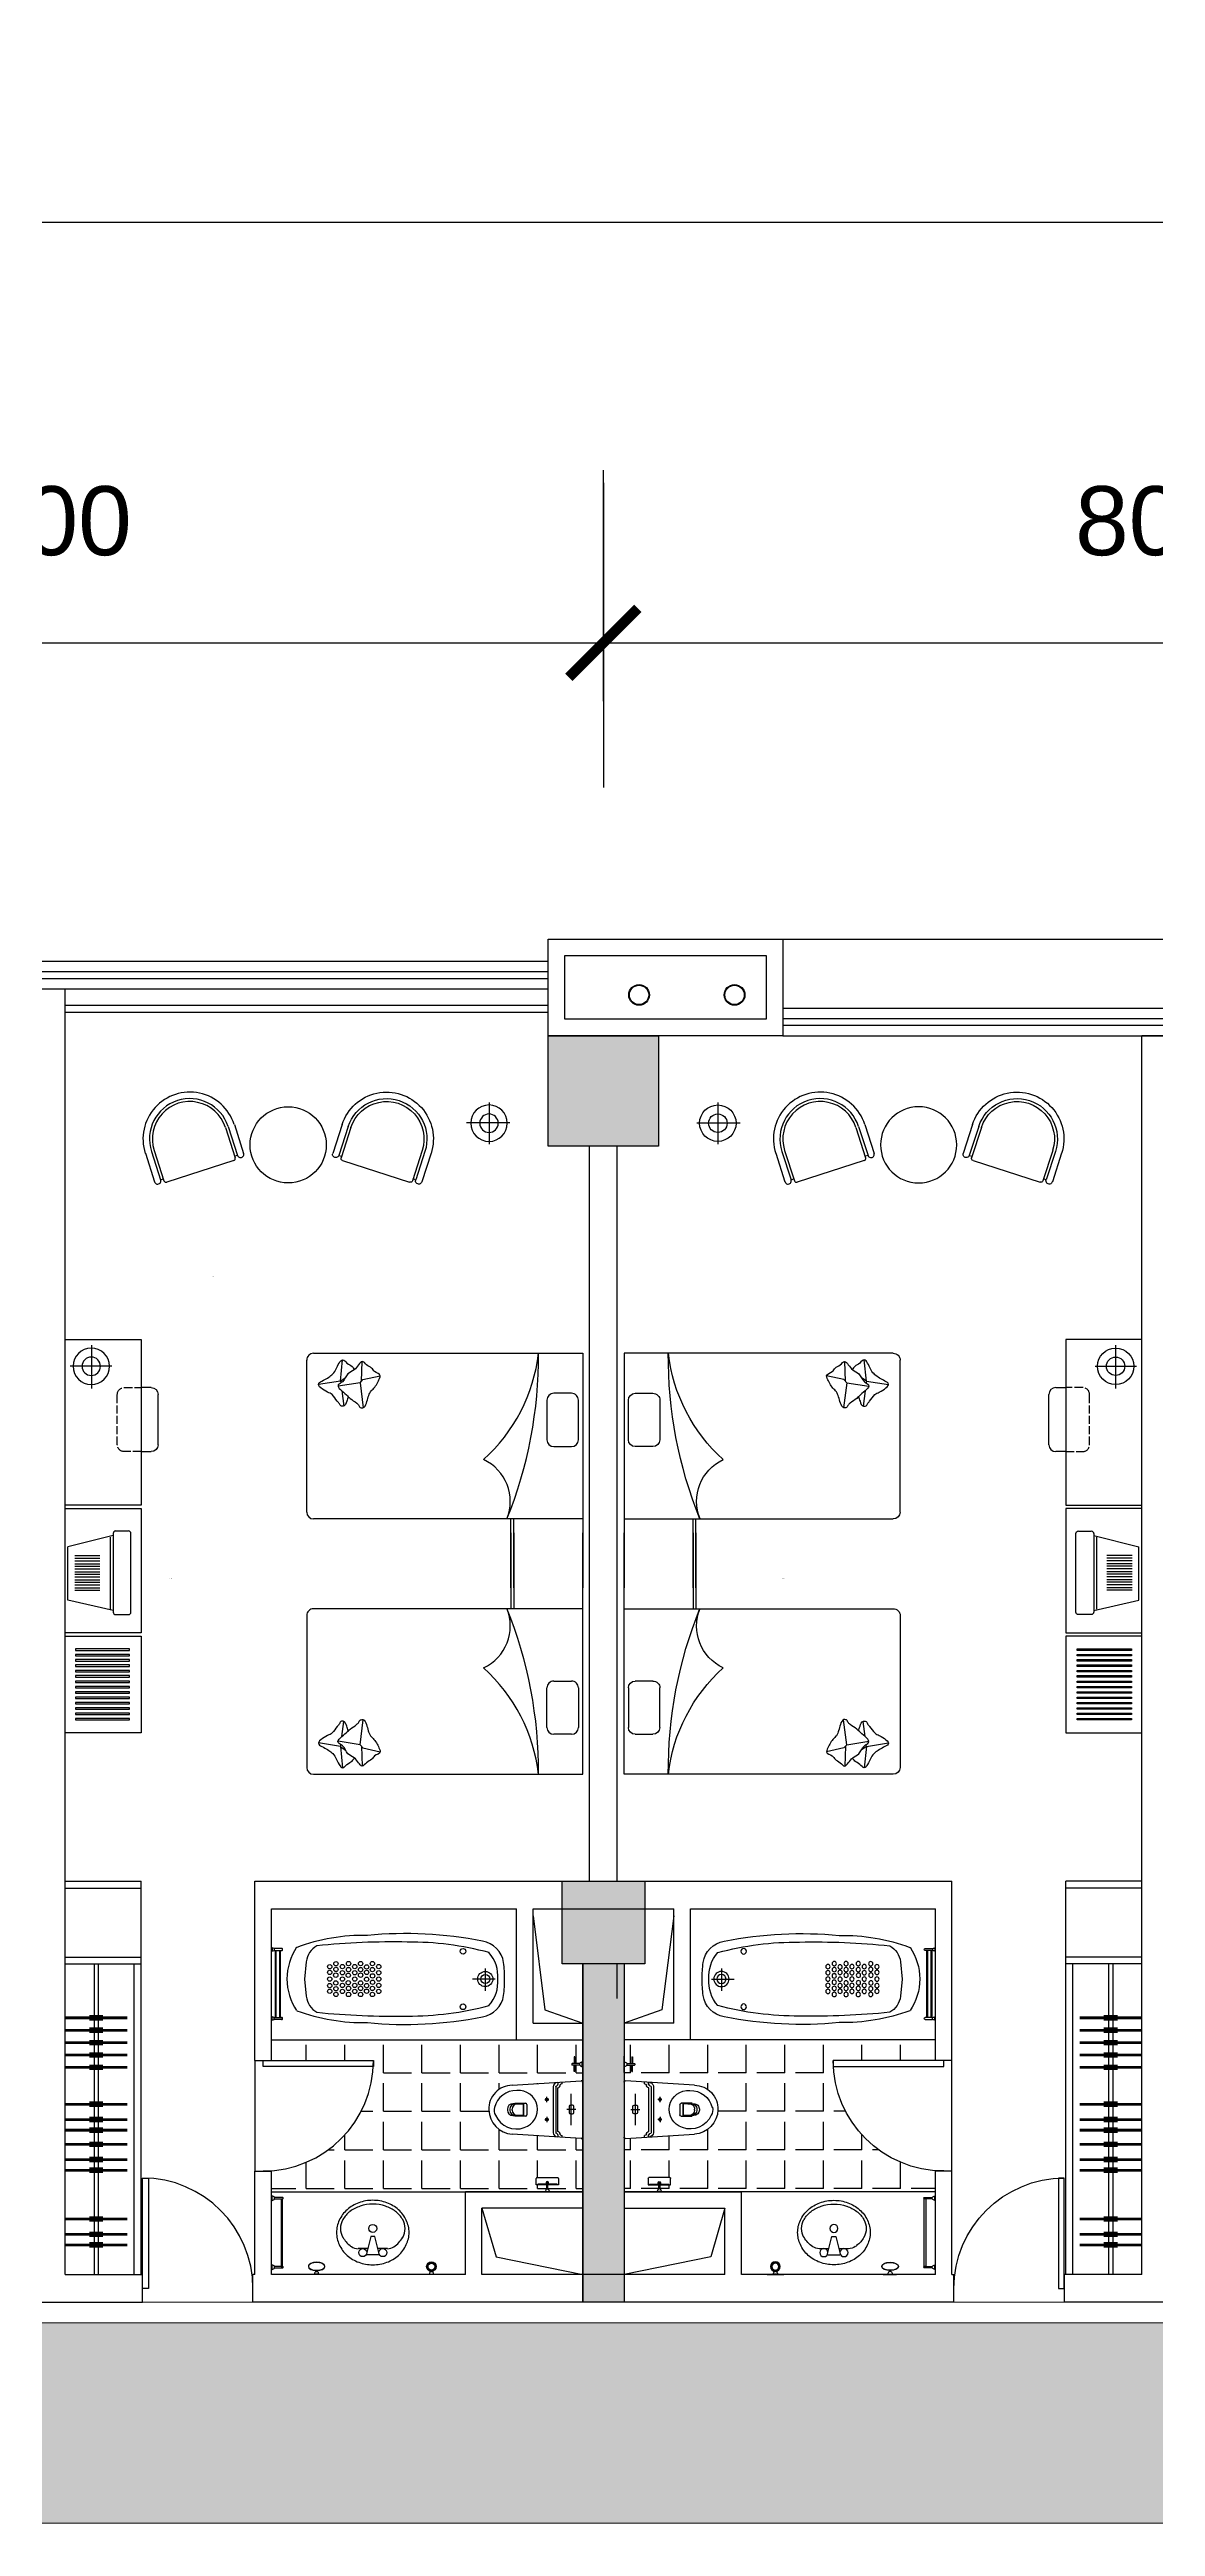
# Model space of a CAD drawing. Header units: centimetres. Extents: x 8510 to 15034, y -974 to 2536.
# Drawn here: x 10089 to 10891, y 742 to 2536 of the extents above; entities that cross this region are included whole.
import ezdxf

# ---------------------------------------------------------------- set-up
doc = ezdxf.new("R2010")
doc.units = ezdxf.units.CM
doc.header["$PDMODE"] = 35
doc.header["$PDSIZE"] = -2
doc.linetypes.add('ACAD_ISO02W100', pattern=[15, 12, -3])
for name, color, linetype in [('5', 5, 'Continuous'), ('AXIS', 3, 'Continuous'), ('BH', 3, 'Continuous'), ('DEBAN', 8, 'Continuous'), ('P5', 5, 'Continuous'), ('楼梯', 6, 'Continuous'), ('灰', 8, 'Continuous'), ('窗线', 2, 'Continuous'), ('轴线', 1, 'Continuous')]:
    doc.layers.add(name, color=color, linetype=linetype)
doc.layers.add('图层1', color=8, linetype='Continuous', lineweight=5)
doc.layers.add('家具', color=6, linetype='Continuous', lineweight=9)
doc.styles.get("Standard").update_dxf_attribs({"font": 'arial.ttf'})
doc.styles.add('文3.5', font='', dxfattribs={"height": 3.5})
doc.styles.get('文3.5').set_extended_font_data('PMingLiU')
doc.dimstyles.new('副本A3', dxfattribs={"dimscale": 100, "dimtxt": 2.5, "dimasz": 2.5, "dimexe": 1.25, "dimexo": 0.625, "dimtad": 1, "dimdec": 0, "dimtxsty": 'Standard', "dimblk": 'ARCHTICK', "dimcen": 2.5, "dimclrd": 2, "dimclre": 2, "dimclrt": 3, "dimadec": 0, "dimazin": 0, "dimtfac": 1, "dimtdec": 0, "dimtmove": 2, "dimatfit": 3, "dimldrblk": 'DOT', "dimfxl": 1, "dimarcsym": 0})

# ---------------------------------------------------------------- blocks, each defined once
blk = doc.blocks.new('16')
at = {"layer": 'P5'}
for p, q in [((-328680, -96435), (-328680, -98385)), ((-327530, -96385), (-328630, -96385)), ((-328478, -96630), (-328453, -96470)), ((-327480, -98385), (-327480, -96435)), ((-326830, -98385), (-326830, -96435)), ((-326780, -96385), (-325680, -96385)), ((-325831, -96630), (-325856, -96470)), ((-325630, -96435), (-325630, -98385)), ((-328478, -96630), (-328632, -96645)), ((-328478, -96630), (-328504, -96667)), ((-328478, -96630), (-328464, -96632)), ((-328466, -96772), (-328441, -96612)), ((-328406, -96639), (-328297, -96654)), ((-325903, -96639), (-326012, -96654)), ((-325844, -96772), (-325868, -96612)), ((-325831, -96630), (-325845, -96632)), ((-325831, -96630), (-325677, -96645)), ((-325831, -96630), (-325805, -96667)), ((-328477, -96782), (-328620, -96787)), ((-328488, -96792), (-328516, -96918)), ((-328466, -96772), (-328488, -96792)), ((-328466, -96772), (-328285, -96795)), ((-325844, -96772), (-326024, -96795)), ((-325844, -96772), (-325821, -96792)), ((-325832, -96782), (-325689, -96787)), ((-325821, -96792), (-325793, -96918)), ((-326930, -97865), (-327480, -97865)), ((-326930, -97885), (-327480, -97885)), ((-327330, -97865), (-326830, -97865)), ((-327330, -97885), (-326830, -97885)), ((-328340, -98126), (-328054, -98126)), ((-325970, -98126), (-326256, -98126)), ((-328390, -98304), (-328390, -98176)), ((-328004, -98176), (-328004, -98304)), ((-326306, -98176), (-326306, -98304)), ((-325920, -98304), (-325920, -98176)), ((-328680, -98385), (-327480, -98385)), ((-328054, -98354), (-328340, -98354)), ((-327480, -98385), (-326930, -98385)), ((-326830, -98385), (-327330, -98385)), ((-325630, -98385), (-326830, -98385)), ((-326256, -98354), (-325970, -98354))]:
    blk.add_line(p, q, dxfattribs=at)
for centre, radius, start, end in [((-328630, -96435), 50, 90, 180), ((-327530, -96435), 50, 360, 90), ((-326780, -96435), 50, 90, 180), ((-325680, -96435), 50, 360, 90), ((-328816, -96855), 1217, 276.4341, 318.1692), ((-327606, -97526), 334, 204.8626, 292.3048), ((-326703, -97526), 334, 247.6952, 335.1374), ((-325493, -96855), 1217, 221.8308, 263.5659), ((-328656, -94933), 3132, 269.575, 292.0704), ((-325653, -94933), 3132, 247.9296, 270.425), ((-328340, -98176), 50, 90, 180), ((-328054, -98176), 50, 360, 90), ((-326256, -98176), 50, 90, 180), ((-325970, -98176), 50, 360, 90), ((-328340, -98304), 50, 180, 270), ((-328054, -98304), 50, 270, 0), ((-326256, -98304), 50, 180, 270), ((-325970, -98304), 50, 270, 360)]:
    blk.add_arc(centre, radius, start, end, dxfattribs=at)
for points, knots in [([(-328365, -96686), (-328354, -96683), (-328330, -96676), (-328290, -96661), (-328297, -96627), (-328318, -96621), (-328340, -96598), (-328382, -96576), (-328403, -96523), (-328454, -96442), (-328489, -96519), (-328527, -96578), (-328564, -96599), (-328603, -96615), (-328646, -96647), (-328601, -96677), (-328591, -96713), (-328569, -96725), (-328562, -96732)], [302.881499, 302.881499, 302.881499, 302.881499, 365.923862, 443.495891, 486.869509, 508.121341, 551.224987, 653.577238, 722.157956, 886.957345, 954.669001, 1080.195465, 1176.186491, 1262.393992, 1325.142437, 1396.247261, 1475.918394, 1525.343184, 1525.343184, 1525.343184, 1525.343184]), ([(-325944, -96686), (-325955, -96683), (-325979, -96676), (-326019, -96661), (-326012, -96627), (-325992, -96621), (-325970, -96598), (-325928, -96576), (-325907, -96523), (-325855, -96442), (-325821, -96519), (-325782, -96578), (-325746, -96599), (-325706, -96615), (-325663, -96647), (-325708, -96677), (-325719, -96713), (-325740, -96725), (-325747, -96732)], [302.881499, 302.881499, 302.881499, 302.881499, 365.923862, 443.495891, 486.869509, 508.121341, 551.224987, 653.577238, 722.157956, 886.957345, 954.669001, 1080.195465, 1176.186491, 1262.393992, 1325.142437, 1396.247261, 1475.918394, 1525.343184, 1525.343184, 1525.343184, 1525.343184]), ([(-325812, -96913), (-325837, -96902), (-325873, -96885), (-325908, -96844), (-325949, -96830), (-325987, -96819), (-326031, -96803), (-326024, -96768), (-326004, -96763), (-325982, -96739), (-325963, -96702), (-325919, -96665), (-325867, -96584), (-325833, -96660), (-325776, -96672), (-325753, -96732), (-325719, -96756), (-325675, -96789), (-325721, -96819), (-325731, -96856), (-325771, -96876), (-325780, -96925), (-325805, -96916), (-325812, -96913)], [0, 0, 0, 0, 81.607478, 118.566056, 158.122077, 204.917363, 248.357699, 272.646925, 284.547951, 308.685993, 366.003253, 404.408455, 496.696113, 534.614641, 604.909461, 658.664435, 706.940635, 742.079765, 781.898466, 826.514301, 858.965165, 909.229441, 928.854535, 928.854535, 928.854535, 928.854535])]:
    blk.add_open_spline(points, degree=3, knots=knots, dxfattribs=at)
blk.add_spline([(-328498, -96913), (-328427, -96872), (-328400, -96847), (-328364, -96831), (-328319, -96818), (-328284, -96792), (-328290, -96769), (-328301, -96763), (-328319, -96747), (-328352, -96700), (-328378, -96673), (-328450, -96614), (-328473, -96644), (-328531, -96684), (-328560, -96729), (-328597, -96761), (-328620, -96787), (-328596, -96819), (-328571, -96856), (-328547, -96877), (-328517, -96918), (-328498, -96913)], degree=3, dxfattribs=at)
blk = doc.blocks.new('13')
at = {"layer": '5'}
for p, q in [((-327333, -96330, 590), (-328533, -96330, 590)), ((-328533, -96330, 590), (-328533, -96880, 590)), ((-327333, -96880, 590), (-327333, -96330, 590)), ((-328490, -96521, 590), (-328176, -96521, 590)), ((-328338, -96668, 590), (-328338, -96367, 590)), ((-328533, -96880, 590), (-327333, -96880, 590)), ((-328184, -96953, 590), (-328184, -96880, 590)), ((-327720, -96880, 590), (-327720, -96953, 590)), ((-327770, -97003, 590), (-328134, -97003, 590))]:
    blk.add_line(p, q, dxfattribs=at)
at = {"layer": '5', "linetype": 'ACAD_ISO02W100', "ltscale": 5}
for p, q in [((-327770, -96708, 590), (-328134, -96708, 590)), ((-328184, -96758, 590), (-328184, -96880, 590)), ((-327720, -96880, 590), (-327720, -96758, 590))]:
    blk.add_line(p, q, dxfattribs=at)
at = {"layer": '5'}
for radius in [132, 66.8]:
    blk.add_circle((-328338, -96519, 590), radius, dxfattribs=at)
at = {"layer": '5', "linetype": 'ACAD_ISO02W100', "ltscale": 5}
for centre, start, end in [((-328134, -96758, 590), 90, 180), ((-327770, -96758, 590), 0, 90)]:
    blk.add_arc(centre, 50, start, end, dxfattribs=at)
at = {"layer": '5'}
for centre, start, end in [((-328134, -96953, 590), 180, 270), ((-327770, -96953, 590), 270, 0)]:
    blk.add_arc(centre, 50, start, end, dxfattribs=at)
blk = doc.blocks.new('14')
at = {"layer": '5'}
for p, q in [((-328466, -97350), (-328466, -97036)), ((-328613, -97198), (-328311, -97198))]:
    blk.add_line(p, q, dxfattribs=at)
for radius in [132, 66.8]:
    blk.add_circle((-328464, -97198), radius, dxfattribs=at)
blk = doc.blocks.new('15')
at = {"layer": '5'}
for p, q in [((-326734, -97219), (-326801, -97428)), ((-326689, -97233), (-326757, -97442)), ((-326669, -97240), (-326740, -97459)), ((-326153, -97406), (-326224, -97626)), ((-326133, -97413), (-326200, -97620)), ((-326089, -97427), (-326155, -97634)), ((-326757, -97442), (-326737, -97449)), ((-326730, -97479), (-326244, -97636)), ((-326200, -97620), (-326220, -97613))]:
    blk.add_line(p, q, dxfattribs=at)
at = {"layer": '5', "extrusion": (0, 0, -1)}
for centre, major_axis, start_param, end_param in [((-326411, -97323), (-154, 302), -0.78537, 2.356223), ((-326411, -97323), (-133, 260), -0.784328, 2.357264), ((-326411, -97323), (-124, 241), -0.783289, 2.358304), ((-326779, -97435), (-16.6, 16.6), 2.668774, 5.810367), ((-326725, -97464), (-11.3, 11.3), 4.239571, 5.810367), ((-326239, -97621), (-11.3, 11.3), 2.668774, 4.239571), ((-326178, -97627), (-16.6, 16.6), 2.668774, 5.810367)]:
    blk.add_ellipse(centre, major_axis=major_axis, ratio=1, start_param=start_param, end_param=end_param, dxfattribs=at)
blk = doc.blocks.new('42')
at = {"layer": '5'}
for p, q in [((-87017, -72433), (-87017, -71733)), ((-87017, -71733), (-86467, -71733)), ((-86467, -71733), (-86467, -72433)), ((-86542, -71826), (-86934, -71826)), ((-86934, -71826), (-86934, -71837)), ((-86934, -71837), (-86542, -71837)), ((-86542, -71865), (-86934, -71865)), ((-86934, -71865), (-86934, -71875)), ((-86934, -71875), (-86542, -71875)), ((-86542, -71903), (-86934, -71903)), ((-86934, -71903), (-86934, -71914)), ((-86934, -71914), (-86542, -71914)), ((-86542, -71942), (-86934, -71942)), ((-86934, -71942), (-86934, -71953)), ((-86934, -71953), (-86542, -71953)), ((-86542, -71837), (-86542, -71826)), ((-86542, -71875), (-86542, -71865)), ((-86542, -71914), (-86542, -71903)), ((-86542, -71953), (-86542, -71942)), ((-86542, -71981), (-86934, -71981)), ((-86934, -71981), (-86934, -71992)), ((-86934, -71992), (-86542, -71992)), ((-86542, -72020), (-86934, -72020)), ((-86934, -72020), (-86934, -72030)), ((-86934, -72030), (-86542, -72030)), ((-86542, -72058), (-86934, -72058)), ((-86934, -72058), (-86934, -72069)), ((-86934, -72069), (-86542, -72069)), ((-86542, -72097), (-86934, -72097)), ((-86934, -72097), (-86934, -72108)), ((-86934, -72108), (-86542, -72108)), ((-86542, -71992), (-86542, -71981)), ((-86542, -72030), (-86542, -72020)), ((-86542, -72069), (-86542, -72058)), ((-86542, -72108), (-86542, -72097)), ((-86542, -72136), (-86934, -72136)), ((-86934, -72136), (-86934, -72147)), ((-86934, -72147), (-86542, -72147)), ((-86542, -72175), (-86934, -72175)), ((-86934, -72175), (-86934, -72185)), ((-86934, -72185), (-86542, -72185)), ((-86542, -72213), (-86934, -72213)), ((-86934, -72213), (-86934, -72224)), ((-86934, -72224), (-86542, -72224)), ((-86542, -72252), (-86934, -72252)), ((-86934, -72252), (-86934, -72263)), ((-86934, -72263), (-86542, -72263)), ((-86542, -72291), (-86934, -72291)), ((-86934, -72291), (-86934, -72301)), ((-86934, -72301), (-86542, -72301)), ((-86542, -72147), (-86542, -72136)), ((-86542, -72185), (-86542, -72175)), ((-86542, -72224), (-86542, -72213)), ((-86542, -72263), (-86542, -72252)), ((-86542, -72301), (-86542, -72291)), ((-86467, -72433), (-87017, -72433)), ((-87017, -72458), (-86467, -72458)), ((-87017, -73358), (-87017, -72458)), ((-86542, -72329), (-86934, -72329)), ((-86934, -72329), (-86934, -72340)), ((-86934, -72340), (-86542, -72340)), ((-86542, -72340), (-86542, -72329)), ((-86467, -72458), (-86467, -73358)), ((-86944, -72607), (-86944, -73177)), ((-86833, -72589), (-86926, -72589)), ((-86815, -73177), (-86815, -72607)), ((-86815, -72619), (-86487, -72693)), ((-86794, -73149), (-86794, -72628)), ((-86537, -72765), (-86719, -72765)), ((-86537, -72784), (-86719, -72784)), ((-86537, -72804), (-86719, -72804)), ((-86537, -72823), (-86719, -72823)), ((-86537, -72842), (-86719, -72842)), ((-86487, -72693), (-86487, -73081)), ((-86537, -72862), (-86719, -72862)), ((-86537, -72881), (-86719, -72881)), ((-86537, -72900), (-86719, -72900)), ((-86537, -72920), (-86719, -72920)), ((-86537, -72920), (-86719, -72920)), ((-86537, -72939), (-86719, -72939)), ((-86537, -72939), (-86719, -72939)), ((-86537, -72958), (-86719, -72958)), ((-86537, -72978), (-86719, -72978)), ((-86537, -72997), (-86719, -72997)), ((-86537, -73016), (-86719, -73016)), ((-86926, -73194), (-86833, -73194)), ((-86815, -73162), (-86487, -73081)), ((-86467, -73358), (-87017, -73358))]:
    blk.add_line(p, q, dxfattribs=at)
blk.add_circle((-88083, -75992), 276, dxfattribs=at)
for centre, start, end in [((-86926, -72607), 90, 180), ((-86833, -72607), 0, 90), ((-86926, -73177), 180, 270), ((-86833, -73177), 270, 0)]:
    blk.add_arc(centre, 17.8, start, end, dxfattribs=at)
at = {"layer": '5', "linetype": 'Continuous', "rotation": 270}
blk.add_blockref('16', (8168, -400112), dxfattribs=at)
at = {"layer": '5', "linetype": 'Continuous', "xscale": -1}
for name, p, rotation in [('13', (9863, 253950, -590), 270), ('15', (239041, -173358), 180), ('14', (7660, 252315), 270)]:
    blk.add_blockref(name, p, dxfattribs=dict(at, rotation=rotation))
at = {"layer": '5', "linetype": 'Continuous', "extrusion": (0, 0, -1), "xscale": -1, "zscale": -1, "rotation": 180}
blk.add_blockref('15', (415207, -173358), dxfattribs=at)
blk = doc.blocks.new('1')
at = {"layer": '楼梯'}
blk.add_lwpolyline([(3443, 18715), (2693, 18715), (2693, 18755), (3443, 18755)], close=True, dxfattribs=at)
blk.add_arc((3443, 18715), 750, 90, 180, dxfattribs=at)
blk = doc.blocks.new('43')
at = {"layer": '5', "linetype": 'Continuous', "ltscale": 0.83333}
for p, q in [((-86707, -70058), (-86707, -67808)), ((-86677, -70058), (-86677, -67808))]:
    blk.add_line(p, q, dxfattribs=at)
for points, const_width in [([(-86642, -68023), (-86742, -68023)], 40), ([(-86467, -68023), (-86917, -68023)], 20), ([(-86467, -68100), (-86917, -68100)], 20), ([(-86642, -68100), (-86742, -68100)], 40), ([(-86467, -68211), (-86917, -68211)], 20), ([(-86642, -68211), (-86742, -68211)], 40), ([(-86642, -68564), (-86742, -68564)], 40), ([(-86467, -68564), (-86917, -68564)], 20), ([(-86467, -68641), (-86917, -68641)], 20), ([(-86642, -68641), (-86742, -68641)], 40), ([(-86467, -68752), (-86917, -68752)], 20), ([(-86467, -68854), (-86917, -68854)], 20), ([(-86642, -68752), (-86742, -68752)], 40), ([(-86642, -68854), (-86742, -68854)], 40), ([(-86467, -68931), (-86917, -68931)], 20), ([(-86467, -69042), (-86917, -69042)], 20), ([(-86642, -68931), (-86742, -68931)], 40), ([(-86642, -69042), (-86742, -69042)], 40), ([(-86467, -69309), (-86917, -69309)], 20), ([(-86467, -69399), (-86917, -69399)], 20), ([(-86642, -69309), (-86742, -69309)], 40), ([(-86642, -69399), (-86742, -69399)], 40), ([(-86467, -69488), (-86917, -69488)], 20), ([(-86467, -69578), (-86917, -69578)], 20), ([(-86642, -69488), (-86742, -69488)], 40), ([(-86642, -69578), (-86742, -69578)], 40), ([(-86467, -69668), (-86917, -69668)], 20), ([(-86642, -69668), (-86742, -69668)], 40)]:
    blk.add_lwpolyline(points, dxfattribs=dict(at, const_width=const_width))
at = {"layer": 'P5'}
for p, q in [((-87017, -67808), (-87017, -70658)), ((-86967, -67808), (-86967, -70058)), ((-86467, -70058), (-87017, -70058)), ((-86467, -70108), (-87017, -70108)), ((-86467, -70608), (-87017, -70608)), ((-86467, -70658), (-87017, -70658))]:
    blk.add_line(p, q, dxfattribs=at)
at = {"layer": '轴线'}
for p, q in [((-87827, -67608), (-87827, -67808)), ((-87027, -67608), (-87027, -67808))]:
    blk.add_line(p, q, dxfattribs=at)
at = {"layer": 'P5'}
blk.add_blockref('42', (0, 0), dxfattribs=at)
at = {"layer": '楼梯', "xscale": 1.066666666666667, "yscale": 1.066666666666667, "zscale": 1.066666666666667, "rotation": 90}
blk.add_blockref('1', (-67065, -71380), dxfattribs=at)
blk = doc.blocks.new('7')
at = {"layer": '5'}
for p, q in [((-327912, -98043), (-327912, -97983)), ((-327912, -98103), (-327912, -98043)), ((-327908, -98028), (-327908, -98059)), ((-327890, -98038), (-327836, -98038)), ((-327890, -98038), (-327890, -98048)), ((-327890, -98048), (-327836, -98048)), ((-327855, -97990), (-327851, -97990)), ((-327855, -97990), (-327855, -98038)), ((-327855, -98097), (-327855, -98048)), ((-327855, -98097), (-327851, -98097)), ((-327851, -97990), (-327851, -98038)), ((-327851, -98097), (-327851, -98048))]:
    blk.add_line(p, q, dxfattribs=at)
for centre, radius, start, end in [((-327911, -98030), 3.8, 28.168, 92.4976), ((-327911, -98057), 3.8, 267.5024, 331.832), ((-327908, -98049), 21.2, 30.3402, 90.4747), ((-327908, -98038), 21.2, 269.5045, 329.6805), ((-327839, -98043), 5.75, 299.602, 60.398)]:
    blk.add_arc(centre, radius, start, end, dxfattribs=at)
blk = doc.blocks.new('2')
at = {"layer": '5'}
for p, q in [((-327289, -96717), (-327229, -96717)), ((-327214, -96720), (-327245, -96720)), ((-327234, -96739), (-327234, -96749)), ((-327234, -96739), (-327234, -96739)), ((-327224, -96741), (-327234, -96741)), ((-327234, -96749), (-327234, -96749)), ((-327229, -96717), (-327169, -96717)), ((-327224, -96749), (-327225, -96749)), ((-327224, -96739), (-327224, -96749)), ((-327224, -96739), (-327224, -96739))]:
    blk.add_line(p, q, dxfattribs=at)
for radius in [35, 33, 27, 25]:
    blk.add_circle((-327229, -96774), radius, dxfattribs=at)
for centre, radius, start, end in [((-327243, -96717), 3.8, 177.5024, 241.832), ((-327223, -96720), 21.2, 179.5045, 239.6805), ((-327229, -96752), 14.6, 69.9976, 110.0024), ((-327235, -96720), 21.2, 300.3402, 0.4747), ((-327215, -96717), 3.8, 298.168, 2.4976)]:
    blk.add_arc(centre, radius, start, end, dxfattribs=at)
blk = doc.blocks.new('3')
at = {"layer": '5'}
for p, q in [((-326310, -96716), (-326261, -96716)), ((-326276, -96720), (-326245, -96720)), ((-326256, -96738), (-326266, -96738)), ((-326266, -96738), (-326266, -96746)), ((-326261, -96716), (-326215, -96716)), ((-326256, -96738), (-326256, -96746))]:
    blk.add_line(p, q, dxfattribs=at)
for centre, radius, start, end in [((-326275, -96716), 3.8, 177.5024, 241.832), ((-326255, -96720), 21.2, 179.5045, 239.6805), ((-326267, -96720), 21.2, 300.3195, 0.4955), ((-326247, -96716), 3.8, 298.168, 2.4976)]:
    blk.add_arc(centre, radius, start, end, dxfattribs=at)
at = {"layer": '5', "extrusion": (0, 0, -1)}
blk.add_ellipse((-326261, -96775), major_axis=(-60, 0), ratio=0.49598, start_param=3.141593, end_param=9.424778, dxfattribs=at)
at = {"layer": '5'}
blk.add_open_spline([(-326202, -96775), (-326202, -96777), (-326202, -96779), (-326204, -96783), (-326205, -96785), (-326209, -96789), (-326211, -96791), (-326216, -96794), (-326219, -96795), (-326225, -96798), (-326228, -96799), (-326236, -96801), (-326240, -96802), (-326248, -96803), (-326252, -96804), (-326260, -96804), (-326264, -96804), (-326274, -96803), (-326279, -96803), (-326289, -96801), (-326294, -96799), (-326302, -96796), (-326306, -96794), (-326311, -96790), (-326313, -96788), (-326317, -96785), (-326318, -96783), (-326320, -96779), (-326320, -96777), (-326320, -96773), (-326319, -96771), (-326317, -96767), (-326316, -96765), (-326312, -96761), (-326310, -96759), (-326304, -96756), (-326301, -96754), (-326294, -96752), (-326291, -96750), (-326283, -96749), (-326279, -96748), (-326270, -96747), (-326266, -96747), (-326257, -96747), (-326253, -96747), (-326244, -96748), (-326240, -96748), (-326232, -96750), (-326229, -96751), (-326222, -96754), (-326219, -96755), (-326213, -96758), (-326211, -96760), (-326207, -96764), (-326205, -96766), (-326203, -96770), (-326202, -96772), (-326202, -96774), (-326202, -96775), (-326202, -96775)], degree=3, knots=[0, 0, 0, 0, 0.212569, 0.212569, 0.425137, 0.425137, 0.637706, 0.637706, 0.850274, 0.850274, 1.062843, 1.062843, 1.275411, 1.275411, 1.48798, 1.48798, 1.700548, 1.700548, 1.97117, 1.97117, 2.241791, 2.241791, 2.512412, 2.512412, 2.731114, 2.731114, 2.949816, 2.949816, 3.168518, 3.168518, 3.38722, 3.38722, 3.605922, 3.605922, 3.824624, 3.824624, 4.043326, 4.043326, 4.262028, 4.262028, 4.48073, 4.48073, 4.699432, 4.699432, 4.918134, 4.918134, 5.136836, 5.136836, 5.355538, 5.355538, 5.57424, 5.57424, 5.792942, 5.792942, 6.011644, 6.011644, 6.230346, 6.230346, 6.283185, 6.283185, 6.283185, 6.283185], dxfattribs=at)
blk = doc.blocks.new('9')
at = {"layer": '5'}
for p, q in [((-325783, -98280), (-325730, -98280)), ((-325730, -98295), (-325783, -98295)), ((-325774, -98780), (-325774, -98295)), ((-325768, -98780), (-325768, -98295)), ((-325742, -98780), (-325742, -98295)), ((-325736, -98780), (-325736, -98295)), ((-325730, -98280), (-325730, -98295)), ((-325714, -98277), (-325714, -98298)), ((-325712, -98275), (-325712, -98300)), ((-325710, -98261), (-325710, -98537)), ((-325710, -98537), (-325710, -98813)), ((-325730, -98780), (-325783, -98780)), ((-325783, -98795), (-325730, -98795)), ((-325730, -98795), (-325730, -98780)), ((-325714, -98798), (-325714, -98777)), ((-325712, -98800), (-325712, -98775))]:
    blk.add_line(p, q, dxfattribs=at)
for centre, radius, start, end in [((-325783, -98287), 7.5, 89.9972, 270.0039), ((-325713, -98327), 50.6, 91.3635, 109.8758), ((-325713, -98247), 50.6, 250.126, 268.6347), ((-325712, -98277), 2, 90, 180), ((-325712, -98298), 2, 180, 270), ((-325710, -98275), 2, 90, 180), ((-325710, -98300), 2, 180, 270), ((-325783, -98787), 7.5, 89.9961, 270.0028), ((-325713, -98827), 50.6, 91.3653, 109.874), ((-325713, -98747), 50.6, 250.1242, 268.6365), ((-325712, -98777), 2, 90, 180), ((-325712, -98798), 2, 180, 270), ((-325710, -98775), 2, 90, 180), ((-325710, -98800), 2, 180, 270)]:
    blk.add_arc(centre, radius, start, end, dxfattribs=at)
blk = doc.blocks.new('8')
at = {"layer": '5'}
for p, q in [((-323082, -96703), (-323207, -96716)), ((-322957, -96716), (-323082, -96703)), ((-323082, -98085), (-323082, -97920)), ((-323006, -98013), (-323167, -98013))]:
    blk.add_line(p, q, dxfattribs=at)
for centre, radius in [((-323171, -96886), 15.7), ((-323130, -96886), 15.7), ((-323082, -96886), 15.7), ((-323034, -96886), 15.7), ((-322993, -96886), 15.7), ((-323194, -97022), 15.7), ((-323193, -96931), 15.7), ((-323172, -96978), 15.7), ((-323172, -97067), 15.7), ((-323152, -96931), 15.7), ((-323150, -97022), 15.7), ((-323128, -96978), 15.7), ((-323128, -97067), 15.7), ((-323110, -96930), 15.7), ((-323109, -97020), 15.7), ((-323082, -96978), 15.7), ((-323082, -97067), 15.7), ((-323055, -97020), 15.7), ((-323054, -96930), 15.7), ((-323036, -96978), 15.7), ((-323036, -97067), 15.7), ((-323014, -97022), 15.7), ((-323012, -96931), 15.7), ((-322992, -96978), 15.7), ((-322992, -97067), 15.7), ((-322971, -96931), 15.7), ((-322970, -97022), 15.7), ((-323194, -97110), 15.7), ((-323194, -97195), 15.7), ((-323172, -97241), 15.7), ((-323170, -97153), 15.7), ((-323150, -97110), 15.7), ((-323150, -97195), 15.7), ((-323130, -97153), 15.7), ((-323128, -97241), 15.7), ((-323110, -97110), 15.7), ((-323105, -97196), 15.7), ((-323084, -97153), 15.7), ((-323082, -97241), 15.7), ((-323059, -97196), 15.7), ((-323054, -97110), 15.7), ((-323036, -97241), 15.7), ((-323034, -97153), 15.7), ((-323014, -97110), 15.7), ((-323014, -97195), 15.7), ((-322994, -97153), 15.7), ((-322992, -97241), 15.7), ((-322970, -97110), 15.7), ((-322970, -97195), 15.7), ((-323283, -97852), 20.2), ((-323082, -98013), 55), ((-322881, -97852), 20.2), ((-323082, -98013), 33.2)]:
    blk.add_circle(centre, radius, dxfattribs=at)
for centre, radius, start, end in [((-321999, -97132), 1399, 159.7224, 181.1319), ((-323081, -96987), 411, 90.0724, 124.0403), ((-323082, -96987), 411, 55.9597, 89.9276), ((-324165, -97132), 1399, 358.8681, 20.2776), ((-318001, -97342), 5350, 174.1166, 181.1372), ((-323190, -96867), 152, 96.3458, 151.0816), ((-322974, -96867), 152, 28.9184, 83.6542), ((-328163, -97342), 5350, 358.8628, 5.8834), ((-320522, -97433), 2889, 174.5641, 191.1684), ((-325642, -97433), 2889, 348.8316, 5.4359), ((-321063, -97457), 2287, 179.7875, 194.7711), ((-325101, -97457), 2287, 345.2289, 0.2125), ((-323173, -97962), 186, 189.5382, 261.2697), ((-323099, -97840), 265, 228.7368, 273.7331), ((-323085, -97260), 893, 262.5293, 270.1975), ((-323065, -97840), 265, 266.2669, 311.2632), ((-323079, -97260), 893, 269.8025, 277.4707), ((-322991, -97962), 186, 278.7303, 350.4618)]:
    blk.add_arc(centre, radius, start, end, dxfattribs=at)
blk = doc.blocks.new('A$C0AD875A0')
at = {"layer": 'BH'}
for p, q in [((248, 204), (219, 88)), ((277, 204), (248, 204)), ((307, 88), (277, 204)), ((226, 117), (157, 117)), ((307, 73), (219, 73)), ((369, 117), (299, 117))]:
    blk.add_line(p, q, dxfattribs=at)
blk.add_lwpolyline([(0, 234, 0.109452), (20, 146, 0.102376), (77, 68, 0.093737), (161, 18, 0.088426), (263, 0, 0.088426), (365, 18, 0.093737), (449, 68, 0.102376), (506, 146, 0.109452), (526, 234, 0.109452), (506, 322, 0.102376), (449, 399, 0.093737), (365, 449, 0.088426), (263, 467, 0.088426), (161, 449, 0.093737), (77, 399, 0.102376), (20, 322, 0.109452)], format="xyb", close=True, dxfattribs=at)
for centre in [(263, 263), (190, 88), (336, 88)]:
    blk.add_circle(centre, 29.2, dxfattribs=at)
for centre, radius, start, end in [((211, 236), 188, 126.8699, 151.0888), ((242, 194), 241, 107.2579, 126.8699), ((263, 128), 311, 90, 107.2579), ((263, 128), 311, 72.7421, 90), ((284, 194), 241, 53.1301, 72.7421), ((315, 236), 188, 28.9112, 53.1301), ((162, 263), 133, 151.0888, 180), ((162, 263), 133, 180, 208.9112), ((211, 290), 188, 208.9112, 233.1301), ((315, 290), 188, 302.2598, 331.0888), ((364, 263), 133, 0, 28.9112), ((364, 263), 133, 331.0888, 0), ((242, 332), 241, 233.1301, 236.0955), ((157, 204), 87.6, 236.0955, 270), ((369, 204), 87.6, 270, 302.2598)]:
    blk.add_arc(centre, radius, start, end, dxfattribs=at)
blk = doc.blocks.new('4')
at = {"layer": '5'}
for p, q in [((-325729, -96758), (-325789, -96758)), ((-325789, -96768), (-325787, -96768)), ((-325777, -96768), (-325787, -96768)), ((-325787, -96768), (-325787, -97258)), ((-325777, -97258), (-325777, -96768)), ((-325777, -96768), (-325729, -96768)), ((-325729, -96758), (-325729, -96768)), ((-325711, -96747), (-325711, -96778)), ((-325707, -96732), (-325707, -97286)), ((-325707, -96745), (-325707, -96780)), ((-325711, -97247), (-325711, -97278)), ((-325707, -97245), (-325707, -97280)), ((-325787, -97258), (-325789, -97258)), ((-325789, -97268), (-325729, -97268)), ((-325777, -97258), (-325787, -97258)), ((-325729, -97258), (-325777, -97258)), ((-325729, -97258), (-325729, -97268))]:
    blk.add_line(p, q, dxfattribs=at)
for centre, radius, start, end in [((-325786, -96763), 5.75, 119.602, 240.398), ((-325711, -96768), 21.2, 89.5253, 149.6598), ((-325711, -96757), 21.2, 210.3195, 270.4955), ((-325707, -96749), 3.8, 87.5024, 151.832), ((-325707, -96776), 3.8, 208.168, 272.4976), ((-325711, -97268), 21.2, 89.5253, 149.6598), ((-325707, -97249), 3.8, 87.5024, 151.832), ((-325786, -97263), 5.75, 119.602, 240.398), ((-325711, -97257), 21.2, 210.3195, 270.4955), ((-325707, -97276), 3.8, 208.168, 272.4976)]:
    blk.add_arc(centre, radius, start, end, dxfattribs=at)
blk = doc.blocks.new('6')
at = {"layer": '5'}
for p, q in [((-327750, -97420), (-327750, -97372)), ((-327750, -97372), (-327677, -97372)), ((-327593, -97426), (-327744, -97426)), ((-327740, -97374), (-327740, -97377)), ((-327740, -97374), (-327673, -97374)), ((-327740, -97377), (-327673, -97377)), ((-327723, -97323), (-327669, -97323)), ((-327702, -97374), (-327702, -97377)), ((-327655, -97326), (-327683, -97326)), ((-327677, -97372), (-327677, -97389)), ((-327673, -97343), (-327673, -97391)), ((-327664, -97343), (-327673, -97343)), ((-327669, -97323), (-327615, -97323)), ((-327664, -97343), (-327664, -97391)), ((-327664, -97374), (-327599, -97374)), ((-327664, -97377), (-327599, -97377)), ((-327660, -97389), (-327660, -97372)), ((-327660, -97372), (-327588, -97372)), ((-327599, -97374), (-327599, -97377)), ((-327588, -97372), (-327588, -97420))]:
    blk.add_line(p, q, dxfattribs=at)
for centre, radius, start, end in [((-327744, -97420), 5.54, 181.3864, 268.6136), ((-327681, -97323), 3.42, 177.5024, 241.832), ((-327664, -97327), 19.1, 179.5045, 239.6805), ((-327669, -97389), 8.59, 180, 0), ((-327669, -97388), 5.18, 209.602, 330.398), ((-327674, -97327), 19.1, 300.3402, 0.4747), ((-327656, -97323), 3.42, 298.168, 2.4976), ((-327593, -97420), 5.4, 270.0328, 359.9672)]:
    blk.add_arc(centre, radius, start, end, dxfattribs=at)
blk = doc.blocks.new('5')
at = {"layer": '5'}
for p, q in [((-327911, -97735), (-327911, -97535)), ((-327901, -97525), (-327401, -97557)), ((-327764, -97535), (-327764, -97548)), ((-327732, -97577), (-327732, -97735)), ((-327716, -97735), (-327716, -97566)), ((-327698, -97901), (-327698, -97568)), ((-327911, -97934), (-327911, -97735)), ((-327862, -97736), (-327796, -97736)), ((-327848, -97714), (-327848, -97758)), ((-327823, -97704), (-327838, -97704)), ((-327838, -97768), (-327823, -97768)), ((-327829, -97622), (-327829, -97850)), ((-327813, -97758), (-327813, -97714)), ((-327732, -97735), (-327732, -97892)), ((-327716, -97903), (-327716, -97735)), ((-327637, -97664), (-327666, -97664)), ((-327651, -97683), (-327651, -97645)), ((-327651, -97790), (-327651, -97828)), ((-327508, -97735), (-327508, -97698)), ((-327508, -97771), (-327508, -97735)), ((-327498, -97688), (-327419, -97688)), ((-327419, -97781), (-327498, -97781)), ((-327484, -97692), (-327484, -97778)), ((-327450, -97692), (-327484, -97692)), ((-327484, -97692), (-327440, -97692)), ((-327484, -97778), (-327484, -97692)), ((-327440, -97778), (-327484, -97778)), ((-327469, -97692), (-327424, -97692)), ((-327424, -97778), (-327469, -97778)), ((-327406, -97692), (-327450, -97692)), ((-327450, -97778), (-327406, -97778)), ((-327400, -97732), (-327400, -97738)), ((-327384, -97738), (-327384, -97732)), ((-327366, -97738), (-327366, -97732)), ((-327401, -97912), (-327901, -97944)), ((-327764, -97921), (-327764, -97934)), ((-327637, -97808), (-327666, -97808))]:
    blk.add_line(p, q, dxfattribs=at)
for centre in [(-327651, -97664), (-327651, -97808)]:
    blk.add_circle(centre, 9.53, dxfattribs=at)
for centre, radius, start, end in [((-327901, -97535), 10, 86.3741, 180), ((-327760, -97562), 14.4, 29.8421, 104.2653), ((-327730, -97559), 18.1, 168.6927, 262.0159), ((-327711, -97543), 23.1, 165.4512, 257.6616), ((-327728, -97568), 30, 0, 90), ((-327446, -97736), 138, 107.9505, 274.8898), ((-327433, -97762), 167, 23.8355, 109.4989), ((-327415, -97740), 184, 1.7745, 85.6345), ((-327838, -97714), 10, 90, 180), ((-327838, -97758), 10, 180, 270), ((-327823, -97714), 10, 0, 90), ((-327823, -97758), 10, 270, 0), ((-327498, -97698), 10, 90, 180), ((-327498, -97771), 10, 180, 270), ((-327440, -97732), 40, 0, 90), ((-327440, -97738), 40, 270, 0), ((-327433, -97707), 167, 269.5789, 344.6406), ((-327424, -97732), 40, 0, 90), ((-327424, -97738), 40, 270, 0), ((-327406, -97732), 40, 0, 90), ((-327406, -97738), 40, 270, 0), ((-327404, -97739), 173, 271.0304, 1.5606), ((-327344, -97733), 74.7, 345.5216, 30.9556), ((-327901, -97934), 10, 180, 273.6259), ((-327760, -97907), 14.4, 255.7347, 330.1579), ((-327730, -97910), 18.1, 97.9841, 191.3073), ((-327711, -97926), 23.1, 102.3384, 194.5488), ((-327728, -97901), 30, 270, 0)]:
    blk.add_arc(centre, radius, start, end, dxfattribs=at)
blk = doc.blocks.new('_ArchTick')
at = {"color": 0, "linetype": 'ByBlock', "const_width": 0.15}
blk.add_lwpolyline([(-0.5, -0.5), (0.5, 0.5)], dxfattribs=at)
blk = doc.blocks.new('*D107')
at = {"layer": 'Defpoints', "color": 0, "transparency": 16777216}
for p in [(14240.6, 2411.5), (9240.6, 2099.2), (14240.6, 2002)]:
    blk.add_point(p, dxfattribs=at)
at = {"layer": '家具', "color": 0, "lineweight": -2, "transparency": 16777216}
for p, q in [((9240.6, 2161.7), (9240.6, 2536.5)), ((14240.6, 2064.5), (14240.6, 2536.5)), ((9240.6, 2411.5), (14240.6, 2411.5))]:
    blk.add_line(p, q, dxfattribs=at)
at = {"layer": '家具', "color": 0, "lineweight": -2, "transparency": 16777216, "xscale": 50, "yscale": 50, "zscale": 50, "rotation": 180}
blk.add_blockref('_ArchTick', (9240.6, 2411.5), dxfattribs=at)
at = {"layer": '家具', "color": 0, "lineweight": -2, "transparency": 16777216, "xscale": 50, "yscale": 50, "zscale": 50}
blk.add_blockref('_ArchTick', (14240.6, 2411.5), dxfattribs=at)
at = {"layer": '家具', "color": 0, "transparency": 16777216, "insert": (11740.6, 2499.5), "char_height": 50, "attachment_point": 5}
blk.add_mtext('5000', dxfattribs=at)
blk = doc.blocks.new('_Dot')
at = {"color": 0, "linetype": 'ByBlock', "lineweight": -2}
blk.add_line((-0.5, 0), (-1, 0), dxfattribs=at)
at = {"color": 0, "linetype": 'ByBlock', "const_width": 0.5}
blk.add_lwpolyline([(-0.25, 0, 1), (0.25, 0, 1)], format="xyb", close=True, dxfattribs=at)
blk = doc.blocks.new('*D102')
at = {"layer": 'Defpoints', "color": 0, "transparency": 16777216}
for p in [(11290.6, 2106.7), (10490.6, 2002), (11290.6, 2002)]:
    blk.add_point(p, dxfattribs=at)
at = {"layer": '轴线', "color": 0, "lineweight": -2, "transparency": 16777216}
for p, q in [((10490.6, 2064.5), (10490.6, 2231.7)), ((11290.6, 2064.5), (11290.6, 2231.7)), ((10490.6, 2106.7), (11290.6, 2106.7))]:
    blk.add_line(p, q, dxfattribs=at)
at = {"layer": '轴线', "color": 0, "lineweight": -2, "transparency": 16777216, "xscale": 50, "yscale": 50, "zscale": 50, "rotation": 180}
blk.add_blockref('_ArchTick', (10490.6, 2106.7), dxfattribs=at)
at = {"layer": '轴线', "color": 0, "lineweight": -2, "transparency": 16777216, "xscale": 50, "yscale": 50, "zscale": 50}
blk.add_blockref('_ArchTick', (11290.6, 2106.7), dxfattribs=at)
at = {"layer": '轴线', "color": 0, "transparency": 16777216, "insert": (10890.6, 2194.8), "char_height": 50, "attachment_point": 5}
blk.add_mtext('800', dxfattribs=at)
blk = doc.blocks.new('*D101')
at = {"layer": 'Defpoints', "color": 0, "transparency": 16777216}
for p in [(10490.6, 2106.7), (9690.6, 2002), (10490.6, 2002)]:
    blk.add_point(p, dxfattribs=at)
at = {"layer": '轴线', "color": 0, "lineweight": -2, "transparency": 16777216}
for p, q in [((9690.6, 2064.5), (9690.6, 2231.7)), ((10490.6, 2064.5), (10490.6, 2231.7)), ((9690.6, 2106.7), (10490.6, 2106.7))]:
    blk.add_line(p, q, dxfattribs=at)
at = {"layer": '轴线', "color": 0, "lineweight": -2, "transparency": 16777216, "xscale": 50, "yscale": 50, "zscale": 50, "rotation": 180}
blk.add_blockref('_ArchTick', (9690.6, 2106.7), dxfattribs=at)
at = {"layer": '轴线', "color": 0, "lineweight": -2, "transparency": 16777216, "xscale": 50, "yscale": 50, "zscale": 50}
blk.add_blockref('_ArchTick', (10490.6, 2106.7), dxfattribs=at)
at = {"layer": '轴线', "color": 0, "transparency": 16777216, "insert": (10090.6, 2194.8), "char_height": 50, "attachment_point": 5}
blk.add_mtext('800', dxfattribs=at)

msp = doc.modelspace()

# ---------------------------------------------------------------- hatches: boundary and pattern name
at = {"layer": '图层1'}
h = msp.add_hatch(dxfattribs=at)
h.set_pattern_fill('CROSS', scale=3.5, style=0)
h.set_pattern_definition([(0, (-25330.528, 679.627), (22.225, 22.225), [11.1125, -33.3375]), (90, (-25324.972, 674.07), (-22.225, 22.225), [11.1125, -33.3375])])
h.paths.add_polyline_path([(9245.6, 889.6), (14235.6, 889.6), (14235.6, 744.6), (9245.6, 744.6)])
at = {"layer": '灰'}
h = msp.add_hatch(dxfattribs=at)
h.set_pattern_fill('ANGLE', scale=4, style=0)
h.set_pattern_definition([(7e-15, (-26130.528, 679.627), (0, 27.94), [20.32, -7.62]), (90, (-26130.528, 679.627), (-27.94, 2e-15), [20.32, -7.62])])
h.paths.add_polyline_path([(10424.6, 1061.8), (10474.5, 1065, -0.432873), (10475.6, 1064), (10475.6, 1075.2, -0.267007), (10475.3, 1075.4, -0.268578), (10473.4, 1076.4), (10470, 1076.4), (10470, 1071.6), (10469.6, 1071.6), (10469.6, 1076.4), (10468.1, 1076.4, -0.58199), (10468.1, 1077.4), (10469.6, 1077.4), (10469.6, 1082.3), (10470, 1082.3), (10470, 1077.4), (10473.4, 1077.4, -0.268772), (10475.3, 1078.5, -0.267007), (10475.6, 1078.7), (10475.6, 1094.7), (10427.6, 1094.7), (10250.1, 1094.7), (10250.1, 1079.6), (10324.1, 1079.6), (10324.1, 1075.4), (10324, 1075.4, -0.39867), (10244.1, 999.6), (10250.1, 999.6), (10250.1, 984.6), (10448.4, 984.6, -0.288302), (10448.6, 984.9, -0.268578), (10449.6, 986.6), (10449.6, 989.7), (10449.1, 989.7), (10449.1, 989.5), (10441.9, 989.5), (10441.9, 994.3, -0.414549), (10442.4, 994.9), (10457.5, 994.9, -0.42846), (10458.1, 994.3), (10458.1, 989.5), (10450.9, 989.5), (10450.9, 989.7), (10450.5, 989.7), (10450.5, 986.6, -0.268772), (10451.4, 984.9, -0.288302), (10451.6, 984.6), (10455.4, 984.6), (10475.6, 984.6), (10475.6, 1024.1, -0.432873), (10474.5, 1023.1), (10424.6, 1026.3, -0.383163), (10407.6, 1044, -0.416926)])
h = msp.add_hatch(dxfattribs=at)
h.set_pattern_fill('ANGLE', scale=4, style=0)
h.set_pattern_definition([(180, (47111.682, 679.627), (0, 27.94), [20.32, -7.62]), (90, (47111.682, 679.627), (27.94, 2e-15), [20.32, -7.62])])
h.paths.add_polyline_path([(10556.6, 1061.8), (10506.6, 1065, 0.432873), (10505.6, 1064), (10505.6, 1075.2, 0.267007), (10505.9, 1075.4, 0.268578), (10507.7, 1076.4), (10511.2, 1076.4), (10511.2, 1071.6), (10511.6, 1071.6), (10511.6, 1076.4), (10513.1, 1076.4, 0.58199), (10513.1, 1077.4), (10511.6, 1077.4), (10511.6, 1082.3), (10511.2, 1082.3), (10511.2, 1077.4), (10507.7, 1077.4, 0.268772), (10505.9, 1078.5, 0.267007), (10505.6, 1078.7), (10505.6, 1094.7), (10553.6, 1094.7), (10731.1, 1094.7), (10731.1, 1079.6), (10657.1, 1079.6), (10657.1, 1075.4), (10657.2, 1075.4, 0.39867), (10737.1, 999.6), (10731.1, 999.6), (10731.1, 984.6), (10532.7, 984.6, 0.288302), (10532.5, 984.9, 0.268578), (10531.6, 986.6), (10531.6, 989.7), (10532, 989.7), (10532, 989.5), (10539.2, 989.5), (10539.2, 994.3, 0.414549), (10538.7, 994.9), (10523.6, 994.9, 0.42846), (10523, 994.3), (10523, 989.5), (10530.3, 989.5), (10530.3, 989.7), (10530.7, 989.7), (10530.7, 986.6, 0.268772), (10529.8, 984.9, 0.288302), (10529.6, 984.6), (10525.7, 984.6), (10505.6, 984.6), (10505.6, 1024.1, 0.432873), (10506.6, 1023.1), (10556.6, 1026.3, 0.383163), (10573.6, 1044, 0.416926)])

# ---------------------------------------------------------------- linework, layer by layer
at = {"layer": '5', "color": 7}
for p, q in [((10250.1, 1094.7), (10475.6, 1094.7)), ((10731.1, 1094.7), (10505.6, 1094.7)), ((10250.1, 984.6), (10475.6, 984.6)), ((10731.1, 984.6), (10505.6, 984.6))]:
    msp.add_line(p, q, dxfattribs=at)
at = {"layer": 'AXIS', "color": 7}
msp.add_line((10490.6, 2222.5), (10490.6, 2002), dxfattribs=at)
at = {"layer": '图层1', "color": 7}
for points in [[(9230.6, 904.6), (14250.6, 904.6), (14250.6, 729.6), (9230.6, 729.6)], [(9245.6, 889.6), (14235.6, 889.6), (14235.6, 744.6), (9245.6, 744.6)]]:
    msp.add_lwpolyline(points, close=True, dxfattribs=at)
at = {"layer": '楼梯', "color": 7}
msp.add_line((10620.6, 1892.1), (12860.6, 1892.1), dxfattribs=at)
at = {"layer": '灰', "color": 7}
for p, q in [((10238.1, 1079.6), (10238.1, 999.6)), ((10743.1, 999.6), (10743.1, 1079.6))]:
    msp.add_line(p, q, dxfattribs=at)
at = {"layer": '窗线', "color": 7}
for p, q in [((9720.6, 1876.1), (10450.6, 1876.1)), ((9720.6, 1868.6), (10450.6, 1868.6)), ((9720.6, 1863.6), (10450.6, 1863.6)), ((9720.6, 1856.1), (10450.6, 1856.1)), ((10100.6, 1844.1), (10450.6, 1844.1)), ((10100.6, 1839.1), (10450.6, 1839.1)), ((10620.6, 1842.1), (11160.6, 1842.1)), ((10620.6, 1834.6), (11160.6, 1834.6)), ((10620.6, 1829.6), (11160.6, 1829.6)), ((10620.6, 1822.1), (11160.6, 1822.1)), ((10439.6, 1184.5), (10448.1, 1116.3)), ((10541.6, 1184.5), (10533, 1116.3)), ((10448.1, 1116.3), (10475.6, 1106.7)), ((10533, 1116.3), (10505.6, 1106.7)), ((10402.6, 972.6), (10412.8, 937.5)), ((10578.6, 972.6), (10568.4, 937.5)), ((10412.8, 937.5), (10475.6, 924.6)), ((10568.4, 937.5), (10505.6, 924.6))]:
    msp.add_line(p, q, dxfattribs=at)
at = {"layer": '轴线', "color": 7}
for p, q in [((10080.6, 1856.1), (10100.6, 1856.1)), ((10100.6, 924.6), (10100.6, 1856.1)), ((10880.6, 924.6), (10880.6, 1822.1)), ((10900.6, 1822.1), (10880.6, 1822.1)), ((10480.6, 1209.6), (10480.6, 1742.1)), ((10500.6, 1209.6), (10500.6, 1742.1)), ((10238.1, 1079.6), (10238.1, 1209.6)), ((10238.1, 1209.6), (10743.1, 1209.6)), ((10743.1, 1079.6), (10743.1, 1209.6)), ((10250.1, 1079.6), (10250.1, 1189.6)), ((10250.1, 1189.6), (10427.6, 1189.6)), ((10427.6, 1094.7), (10427.6, 1189.6)), ((10439.6, 1106.7), (10439.6, 1189.6)), ((10439.6, 1189.6), (10541.6, 1189.6)), ((10541.6, 1106.7), (10541.6, 1189.6)), ((10553.6, 1094.7), (10553.6, 1189.6)), ((10553.6, 1189.6), (10731.1, 1189.6)), ((10731.1, 1079.6), (10731.1, 1189.6)), ((10475.6, 1149.6), (10475.6, 904.6)), ((10475.6, 904.6), (10475.6, 1149.6)), ((10500.6, 1124.6), (10500.6, 1149.6)), ((10505.6, 1149.6), (10505.6, 904.6)), ((10427.6, 1094.7), (10475.6, 1094.7)), ((10439.6, 1106.7), (10475.6, 1106.7)), ((10541.6, 1106.7), (10505.6, 1106.7)), ((10553.6, 1094.7), (10505.6, 1094.7)), ((10238.1, 1079.6), (10250.1, 1079.6)), ((10743.1, 1079.6), (10731.1, 1079.6)), ((10238.1, 924.6), (10238.1, 999.6)), ((10238.1, 999.6), (10250.1, 999.6)), ((10250.1, 924.6), (10250.1, 999.6)), ((10743.1, 999.6), (10731.1, 999.6)), ((10731.1, 924.6), (10731.1, 999.6)), ((10743.1, 924.6), (10743.1, 999.6)), ((10390.6, 924.6), (10390.6, 984.6)), ((10475.6, 984.6), (10390.6, 984.6)), ((10475.6, 972.6), (10402.6, 972.6)), ((10402.6, 924.6), (10402.6, 972.6)), ((10505.6, 984.6), (10590.6, 984.6)), ((10505.6, 972.6), (10578.6, 972.6)), ((10578.6, 924.6), (10578.6, 972.6)), ((10590.6, 924.6), (10590.6, 984.6)), ((10100.6, 924.6), (10156.6, 924.6)), ((10238.1, 924.6), (10236.6, 924.6)), ((10390.6, 924.6), (10250.1, 924.6)), ((10578.6, 924.6), (10402.6, 924.6)), ((10731.1, 924.6), (10590.6, 924.6)), ((10743.1, 924.6), (10744.6, 924.6)), ((10880.6, 924.6), (10824.6, 924.6)), ((10024.6, 904.6), (10156.6, 904.6)), ((10744.6, 904.6), (10236.6, 904.6)), ((10505.6, 904.6), (10475.6, 904.6)), ((10956.6, 904.6), (10824.6, 904.6))]:
    msp.add_line(p, q, dxfattribs=at)
for points in [[(10450.6, 1892.1), (10620.6, 1892.1), (10620.6, 1822.1), (10450.6, 1822.1)], [(10462.6, 1880.1), (10608.6, 1880.1), (10608.6, 1834.1), (10462.6, 1834.1)], [(10450.6, 1822.1), (10530.6, 1822.1), (10530.6, 1742.1), (10450.6, 1742.1)], [(10460.6, 1209.6), (10520.6, 1209.6), (10520.6, 1149.6), (10460.6, 1149.6)]]:
    msp.add_lwpolyline(points, close=True, dxfattribs=at)
for centre, radius in [((10516.4, 1851.6), 7.5), ((10516.4, 1851.6), 7), ((10585.6, 1851.6), 7.5), ((10585.6, 1851.6), 7)]:
    msp.add_circle(centre, radius, dxfattribs=at)
for points in [[(10450.6, 1822.1), (10530.6, 1822.1), (10450.6, 1742.1), (10530.6, 1742.1)], [(10460.6, 1209.6), (10520.6, 1209.6), (10460.6, 1149.6), (10520.6, 1149.6)], [(10505.6, 1149.6), (10475.6, 1149.6), (10505.6, 904.6), (10475.6, 904.6)]]:
    msp.add_solid(points, dxfattribs=at)

# ---------------------------------------------------------------- block references
at = {"layer": '5', "color": 7, "linetype": 'Continuous', "extrusion": (0, 0, -1), "yscale": 0.1, "zscale": -0.1}
for name, p, xscale, rotation in [('8', (-603.7, 33446.9), -0.1, 270), ('8', (-20377.4, 33446.9), 0.1, 90), ('9', (22320.9, -8718.6), -0.1, 180), ('9', (-43302.1, -8718.6), 0.1, 180), ('7', (22315.6, -8727.4), -0.1, 180), ('7', (-43296.7, -8727.4), 0.1, 180), ('5', (22315.6, -8729.4), -0.1, 180), ('5', (-43296.7, -8729.4), 0.1, 180), ('6', (22316.9, -8747.7), -0.1, 180), ('6', (-43298, -8747.7), 0.1, 180), ('4', (22320.6, -8746.3), -0.1, 180), ('4', (-43301.8, -8746.3), 0.1, 180), ('3', (22343.3, -8747), -0.1, 180), ('2', (22356.9, -8747), -0.1, 180), ('2', (-43338.1, -8747), 0.1, 180), ('3', (-43324.4, -8747), 0.1, 180)]:
    msp.add_blockref(name, p, dxfattribs=dict(at, xscale=xscale, rotation=rotation))
at = {"layer": 'DEBAN', "color": 7, "yscale": 0.1, "zscale": 0.1}
for p, xscale in [((10297.2, 931.7), 0.1), ((10683.9, 931.7), -0.1)]:
    msp.add_blockref('A$C0AD875A0', p, dxfattribs=dict(at, xscale=xscale))
at = {"layer": 'P5', "color": 7, "yscale": 0.1, "zscale": 0.1, "rotation": 180}
for p, xscale in [((1453.9, -5856.2), 0.1), ((19527.3, -5856.2), -0.1)]:
    msp.add_blockref('43', p, dxfattribs=dict(at, xscale=xscale))
at = {"layer": '楼梯', "color": 7, "yscale": 0.1066666666651145, "rotation": 180}
for p, xscale, zscale in [((10611.3, 3075.9), 0.1066666666665697, 0.1066666666665697), ((10369.9, 3075.9), -0.1066666666665697, 0.1066666666666667)]:
    msp.add_blockref('1', p, dxfattribs=dict(at, xscale=xscale, zscale=zscale))

# ---------------------------------------------------------------- texts
at = {"layer": 'AXIS', "color": 7, "style": '文3.5'}
for s, p in [('标间', (10207.5, 1647.2)), ('标间', (10654.5, 1647.2)), ('高级地毯', (10176, 1428.7)), ('高级地毯', (10620.2, 1428.7))]:
    msp.add_text(s, height=0.35, dxfattribs=at).set_placement(p)

# ---------------------------------------------------------------- dimensions: what is measured, and where the dimension line sits
at = {"layer": '家具', "color": 7}
dim = msp.add_linear_dim(base=(14240.6, 2411.5), p1=(9240.6, 2099.2), p2=(14240.6, 2002), dimstyle='副本A3', override={"dimscale": 0, "dimtxt": 5, "dimasz": 5, "dimexe": 12.5, "dimexo": 6.25, "dimgap": 6.25, "dimcen": 25, "dimclrd": 0, "dimclre": 0, "dimclrt": 0}, dxfattribs=at)
dim.commit()
dim.dimension.update_dxf_attribs({"geometry": '*D107', "text_midpoint": (11740.6, 2499.5)})
at = {"layer": '轴线', "color": 7}
for base, p1, p2, picture, middle in [((10490.6, 2106.7), (9690.6, 2002), (10490.6, 2002), '*D101', (10090.6, 2194.8)), ((11290.6, 2106.7), (10490.6, 2002), (11290.6, 2002), '*D102', (10890.6, 2194.8))]:
    dim = msp.add_linear_dim(base=base, p1=p1, p2=p2, dimstyle='副本A3', override={"dimscale": 0, "dimtxt": 5, "dimasz": 5, "dimexe": 12.5, "dimexo": 6.25, "dimgap": 6.25, "dimcen": 25, "dimclrd": 0, "dimclre": 0, "dimclrt": 0}, dxfattribs=at)
    dim.commit()
    dim.dimension.update_dxf_attribs({"geometry": picture, "text_midpoint": middle})

doc.saveas('drawing.dxf')
